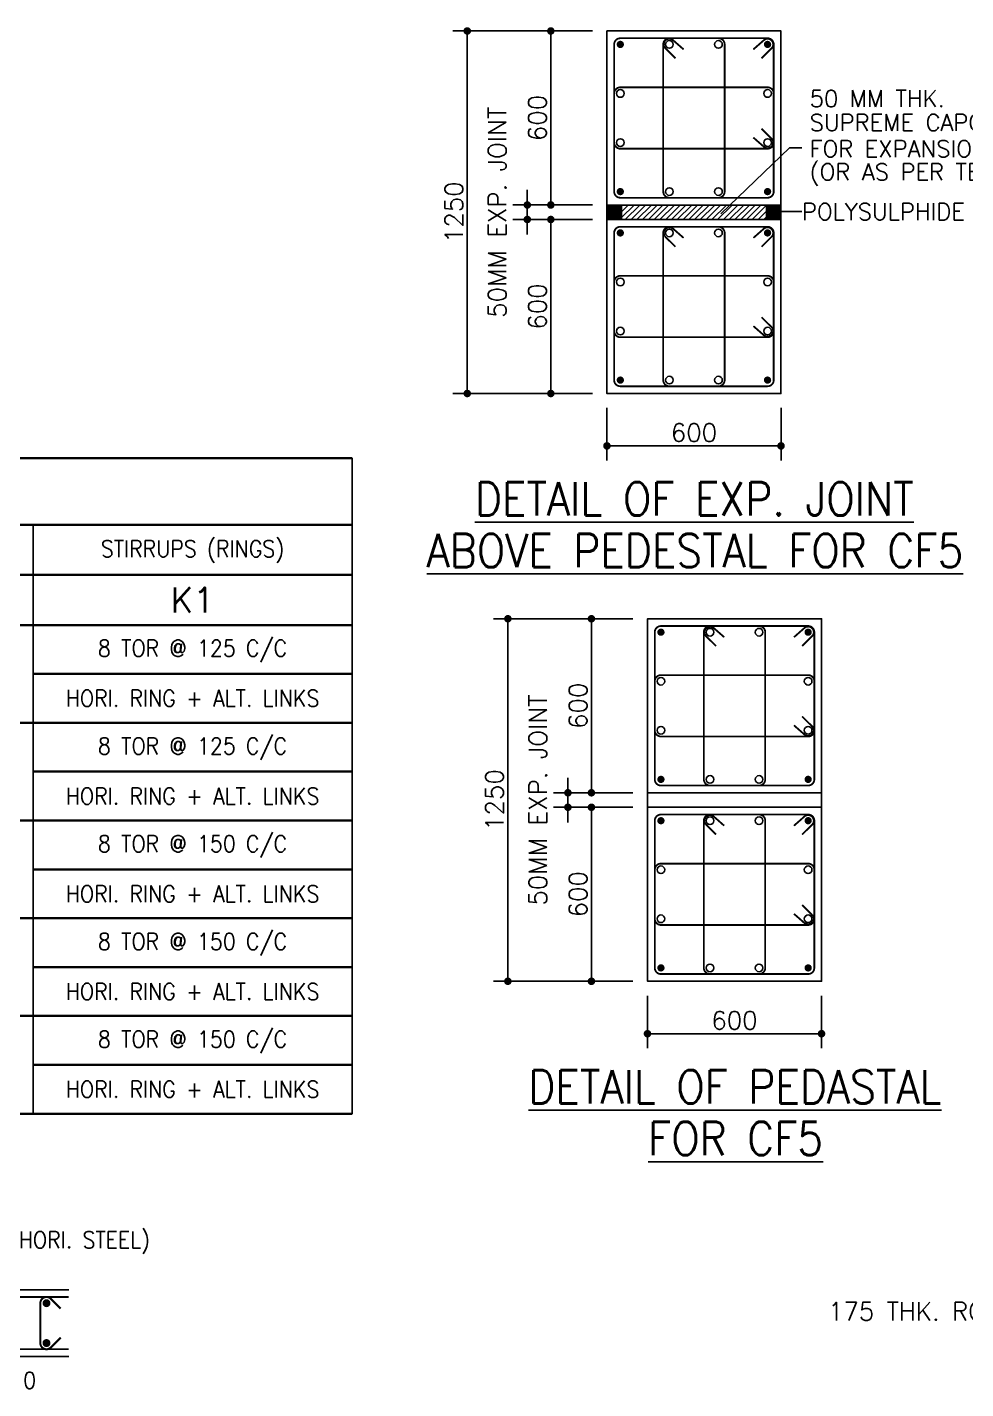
# Model space of a CAD drawing. Extents: x -200722 to 834823, y -494970 to 88783.
# Drawn here: x 269106 to 282046, y -166554 to -147775 of the extents above; entities that cross this region are included whole.
import ezdxf
from ezdxf.enums import TextEntityAlignment as Align

# ---------------------------------------------------------------- set-up
doc = ezdxf.new("R2010")
doc.units = 0
doc.header["$LTSCALE"] = 100
doc.header["$MEASUREMENT"] = 0
doc.header["$PDMODE"] = 34
doc.layers.get('0').update_dxf_attribs({"linetype": 'CONTINUOUS'})
doc.layers.get('DEFPOINTS').update_dxf_attribs({"linetype": 'CONTINUOUS'})
for name, color, linetype in [('BEAM', 4, 'CONTINUOUS'), ('COL', 150, 'CONTINUOUS'), ('column', 240, 'CONTINUOUS'), ('F_FTG1', 11, 'CONTINUOUS'), ('STEEL', 6, 'CONTINUOUS'), ('TEXT', 2, 'CONTINUOUS')]:
    doc.layers.add(name, color=color, linetype=linetype)
doc.styles.add('ROMANS', font='romans.shx')
doc.styles.get("Standard").update_dxf_attribs({"font": 'simplex.shx'})
doc.dimstyles.new('STANDARD$0', dxfattribs={"dimtxt": 2.5, "dimasz": 2.5, "dimexe": 2, "dimexo": 0.7, "dimgap": 0.9, "dimtad": 1, "dimdec": 0, "dimdsep": 46, "dimtxsty": 'ROMANS', "dimcen": 0.09, "dimclrd": 4, "dimclre": 4, "dimclrt": 3, "dimadec": 0, "dimazin": 0, "dimtfac": 1, "dimtdec": 0, "dimtmove": 0, "dimatfit": 3, "dimfxl": 1, "dimtolj": 1, "dimtzin": 0, "dimarcsym": 0})

# ---------------------------------------------------------------- blocks, each defined once
blk = doc.blocks.new('DOT')
at = {"color": 0, "linetype": 'ByBlock'}
blk.add_line((-0.5, 0), (-1, 0), dxfattribs=at)
at = {"color": 0, "linetype": 'ByBlock', "const_width": 0.5}
blk.add_lwpolyline([(-0.25, 0, 1), (0.25, 0, 1)], format="xyb", close=True, dxfattribs=at)
blk = doc.blocks.new('*D1314')
at = {"layer": 'BEAM', "color": 0, "lineweight": -2, "transparency": 16777216}
for p, q in [((277458, -158534), (276685, -158534)), ((276885, -160830), (276885, -158638)), ((277458, -160934), (276685, -160934))]:
    blk.add_line(p, q, dxfattribs=at)
at = {"layer": 'DEFPOINTS', "color": 0, "lineweight": -3, "transparency": 16777216}
for p in [(276885, -158534), (277658, -158534, 7447), (277658, -160934, 7447)]:
    blk.add_point(p, dxfattribs=at)
at = {"layer": 'BEAM', "color": 0, "lineweight": -2, "transparency": 16777216, "xscale": 104, "yscale": 104, "zscale": 104}
for p, rotation in [((276885, -158534), 90), ((276885, -160934), 270)]:
    blk.add_blockref('DOT', p, dxfattribs=dict(at, rotation=rotation))
at = {"layer": 'BEAM', "color": 0, "transparency": 16777216, "insert": (276701, -159734), "char_height": 248, "attachment_point": 5, "rotation": 90}
blk.add_mtext('\\A1;600', dxfattribs=at)
blk = doc.blocks.new('_DOT')
at = {"color": 0, "linetype": 'ByBlock'}
blk.add_line((-0.5, 0), (-1, 0), dxfattribs=at)
at = {"color": 0, "linetype": 'ByBlock', "const_width": 0.5}
blk.add_lwpolyline([(-0.25, 0, 1), (0.25, 0, 1)], format="xyb", close=True, dxfattribs=at)
blk = doc.blocks.new('*D1315')
at = {"layer": 'BEAM', "color": 0, "lineweight": -2, "transparency": 16777216}
for p, q in [((277458, -155934), (276685, -155934)), ((276885, -158230), (276885, -156038)), ((277458, -158334), (276685, -158334))]:
    blk.add_line(p, q, dxfattribs=at)
at = {"layer": 'DEFPOINTS', "color": 0, "lineweight": -3, "transparency": 16777216}
for p in [(276885, -155934), (277658, -155934, 7447), (277658, -158334, 7447)]:
    blk.add_point(p, dxfattribs=at)
at = {"layer": 'BEAM', "color": 0, "lineweight": -2, "transparency": 16777216, "xscale": 104, "yscale": 104, "zscale": 104}
for p, rotation in [((276885, -155934), 90), ((276885, -158334), 270)]:
    blk.add_blockref('DOT', p, dxfattribs=dict(at, rotation=rotation))
at = {"layer": 'BEAM', "color": 0, "transparency": 16777216, "insert": (276701, -157134), "char_height": 248, "attachment_point": 5, "rotation": 90}
blk.add_mtext('\\A1;600', dxfattribs=at)
blk = doc.blocks.new('*D1316')
at = {"layer": 'BEAM', "color": 0, "lineweight": -2, "transparency": 16777216}
for p, q in [((276561, -158230), (276561, -158126)), ((277458, -158334), (276361, -158334)), ((276561, -158534), (276561, -158334)), ((277458, -158534), (276361, -158534)), ((276561, -158638), (276561, -158742))]:
    blk.add_line(p, q, dxfattribs=at)
at = {"layer": 'DEFPOINTS', "color": 0, "lineweight": -3, "transparency": 16777216}
for p in [(276561, -158334), (277658, -158334, 7447), (277658, -158534, 7447)]:
    blk.add_point(p, dxfattribs=at)
at = {"layer": 'BEAM', "color": 0, "lineweight": -2, "transparency": 16777216, "xscale": 104, "yscale": 104, "zscale": 104}
for p, rotation in [((276561, -158334), 270), ((276561, -158534), 90)]:
    blk.add_blockref('DOT', p, dxfattribs=dict(at, rotation=rotation))
at = {"layer": 'BEAM', "color": 0, "transparency": 16777216, "insert": (276147, -158434), "char_height": 248, "attachment_point": 5, "rotation": 90}
blk.add_mtext('\\A1;50MM EXP. JOINT', dxfattribs=at)
blk = doc.blocks.new('*D1317')
at = {"layer": 'BEAM', "color": 0, "lineweight": -2, "transparency": 16777216}
for p, q in [((277658, -161134), (277658, -161857)), ((280058, -161134), (280058, -161857)), ((279954, -161657), (277762, -161657))]:
    blk.add_line(p, q, dxfattribs=at)
at = {"layer": 'DEFPOINTS', "color": 0, "lineweight": -3, "transparency": 16777216}
for p in [(277658, -160934, 7447), (280058, -160934, 7447), (277658, -161657)]:
    blk.add_point(p, dxfattribs=at)
at = {"layer": 'BEAM', "color": 0, "lineweight": -2, "transparency": 16777216, "xscale": 104, "yscale": 104, "zscale": 104, "rotation": 180}
blk.add_blockref('DOT', (277658, -161657), dxfattribs=at)
at = {"layer": 'BEAM', "color": 0, "lineweight": -2, "transparency": 16777216, "xscale": 104, "yscale": 104, "zscale": 104}
blk.add_blockref('DOT', (280058, -161657), dxfattribs=at)
at = {"layer": 'BEAM', "color": 0, "transparency": 16777216, "insert": (278858, -161473), "char_height": 248, "attachment_point": 5}
blk.add_mtext('\\A1;600', dxfattribs=at)
blk = doc.blocks.new('*D1318')
at = {"layer": 'BEAM', "color": 0, "lineweight": -2, "transparency": 16777216}
for p, q in [((277458, -155934), (275533, -155934)), ((275733, -160830), (275733, -156038)), ((277458, -160934), (275533, -160934))]:
    blk.add_line(p, q, dxfattribs=at)
at = {"layer": 'DEFPOINTS', "color": 0, "lineweight": -3, "transparency": 16777216}
for p in [(275733, -155934), (277658, -155934, 7447), (277658, -160934, 7447)]:
    blk.add_point(p, dxfattribs=at)
at = {"layer": 'BEAM', "color": 0, "lineweight": -2, "transparency": 16777216, "xscale": 104, "yscale": 104, "zscale": 104}
for p, rotation in [((275733, -155934), 90), ((275733, -160934), 270)]:
    blk.add_blockref('DOT', p, dxfattribs=dict(at, rotation=rotation))
at = {"layer": 'BEAM', "color": 0, "transparency": 16777216, "insert": (275549, -158434), "char_height": 248, "attachment_point": 5, "rotation": 90}
blk.add_mtext('\\A1;1250', dxfattribs=at)
blk = doc.blocks.new('*D1319')
at = {"layer": 'BEAM', "color": 0, "lineweight": -2, "transparency": 16777216}
for p, q in [((276899, -150427), (276125, -150427)), ((276325, -152723), (276325, -150531)), ((276899, -152827), (276125, -152827))]:
    blk.add_line(p, q, dxfattribs=at)
at = {"layer": 'DEFPOINTS', "color": 0, "lineweight": -3, "transparency": 16777216}
for p in [(276325, -150427), (277099, -150427, 7447), (277099, -152827, 7447)]:
    blk.add_point(p, dxfattribs=at)
at = {"layer": 'BEAM', "color": 0, "lineweight": -2, "transparency": 16777216, "xscale": 104, "yscale": 104, "zscale": 104}
for p, rotation in [((276325, -150427), 90), ((276325, -152827), 270)]:
    blk.add_blockref('DOT', p, dxfattribs=dict(at, rotation=rotation))
at = {"layer": 'BEAM', "color": 0, "transparency": 16777216, "insert": (276141, -151627), "char_height": 248, "attachment_point": 5, "rotation": 90}
blk.add_mtext('\\A1;600', dxfattribs=at)
blk = doc.blocks.new('*D1320')
at = {"layer": 'BEAM', "color": 0, "lineweight": -2, "transparency": 16777216}
for p, q in [((276899, -147827), (276125, -147827)), ((276325, -150123), (276325, -147931)), ((276899, -150227), (276125, -150227))]:
    blk.add_line(p, q, dxfattribs=at)
at = {"layer": 'DEFPOINTS', "color": 0, "lineweight": -3, "transparency": 16777216}
for p in [(276325, -147827), (277099, -147827, 7447), (277099, -150227, 7447)]:
    blk.add_point(p, dxfattribs=at)
at = {"layer": 'BEAM', "color": 0, "lineweight": -2, "transparency": 16777216, "xscale": 104, "yscale": 104, "zscale": 104}
for p, rotation in [((276325, -147827), 90), ((276325, -150227), 270)]:
    blk.add_blockref('DOT', p, dxfattribs=dict(at, rotation=rotation))
at = {"layer": 'BEAM', "color": 0, "transparency": 16777216, "insert": (276141, -149027), "char_height": 248, "attachment_point": 5, "rotation": 90}
blk.add_mtext('\\A1;600', dxfattribs=at)
blk = doc.blocks.new('*D1321')
at = {"layer": 'BEAM', "color": 0, "lineweight": -2, "transparency": 16777216}
for p, q in [((276001, -150123), (276001, -150019)), ((276899, -150227), (275801, -150227)), ((276001, -150427), (276001, -150227)), ((276899, -150427), (275801, -150427)), ((276001, -150531), (276001, -150635))]:
    blk.add_line(p, q, dxfattribs=at)
at = {"layer": 'DEFPOINTS', "color": 0, "lineweight": -3, "transparency": 16777216}
for p in [(276001, -150227), (277099, -150227, 7447), (277099, -150427, 7447)]:
    blk.add_point(p, dxfattribs=at)
at = {"layer": 'BEAM', "color": 0, "lineweight": -2, "transparency": 16777216, "xscale": 104, "yscale": 104, "zscale": 104}
for p, rotation in [((276001, -150227), 270), ((276001, -150427), 90)]:
    blk.add_blockref('DOT', p, dxfattribs=dict(at, rotation=rotation))
at = {"layer": 'BEAM', "color": 0, "transparency": 16777216, "insert": (275587, -150327), "char_height": 248, "attachment_point": 5, "rotation": 90}
blk.add_mtext('\\A1;50MM EXP. JOINT', dxfattribs=at)
blk = doc.blocks.new('*D1322')
at = {"layer": 'BEAM', "color": 0, "lineweight": -2, "transparency": 16777216}
for p, q in [((277099, -153027), (277099, -153750)), ((279499, -153027), (279499, -153750)), ((279395, -153550), (277203, -153550))]:
    blk.add_line(p, q, dxfattribs=at)
at = {"layer": 'DEFPOINTS', "color": 0, "lineweight": -3, "transparency": 16777216}
for p in [(277099, -152827, 7447), (279499, -152827, 7447), (277099, -153550)]:
    blk.add_point(p, dxfattribs=at)
at = {"layer": 'BEAM', "color": 0, "lineweight": -2, "transparency": 16777216, "xscale": 104, "yscale": 104, "zscale": 104, "rotation": 180}
blk.add_blockref('DOT', (277099, -153550), dxfattribs=at)
at = {"layer": 'BEAM', "color": 0, "lineweight": -2, "transparency": 16777216, "xscale": 104, "yscale": 104, "zscale": 104}
blk.add_blockref('DOT', (279499, -153550), dxfattribs=at)
at = {"layer": 'BEAM', "color": 0, "transparency": 16777216, "insert": (278299, -153366), "char_height": 248, "attachment_point": 5}
blk.add_mtext('\\A1;600', dxfattribs=at)
blk = doc.blocks.new('*D1323')
at = {"layer": 'BEAM', "color": 0, "lineweight": -2, "transparency": 16777216}
for p, q in [((276899, -147827), (274973, -147827)), ((275173, -152723), (275173, -147931)), ((276899, -152827), (274973, -152827))]:
    blk.add_line(p, q, dxfattribs=at)
at = {"layer": 'DEFPOINTS', "color": 0, "lineweight": -3, "transparency": 16777216}
for p in [(275173, -147827), (277099, -147827, 7447), (277099, -152827, 7447)]:
    blk.add_point(p, dxfattribs=at)
at = {"layer": 'BEAM', "color": 0, "lineweight": -2, "transparency": 16777216, "xscale": 104, "yscale": 104, "zscale": 104}
for p, rotation in [((275173, -147827), 90), ((275173, -152827), 270)]:
    blk.add_blockref('DOT', p, dxfattribs=dict(at, rotation=rotation))
at = {"layer": 'BEAM', "color": 0, "transparency": 16777216, "insert": (274989, -150327), "char_height": 248, "attachment_point": 5, "rotation": 90}
blk.add_mtext('\\A1;1250', dxfattribs=at)

msp = doc.modelspace()

# ---------------------------------------------------------------- hatches: boundary and pattern name
at = {"ltscale": 0.4, "true_color": 0x000000}
for points in [[(277098.5, -150427.3), (277298.5, -150427.3), (277298.5, -150227.3), (277098.5, -150227.3)], [(279298.5, -150427.3), (279498.5, -150427.3), (279498.5, -150227.3), (279298.5, -150227.3)]]:
    msp.add_hatch(color=18, dxfattribs=at).paths.add_polyline_path(points)
at = {"ltscale": 0.4}
h = msp.add_hatch(dxfattribs=at)
h.set_pattern_fill('ANSI31', color=8, scale=450, style=0)
h.set_pattern_definition([(45, (-106854.657, 64294.046), (-39.7747564, 39.7747564), [])])
h.paths.add_polyline_path([(279298.5, -150427.3), (279298.5, -150227.3), (277298.5, -150227.3), (277298.5, -150427.3)])

# ---------------------------------------------------------------- linework, layer by layer
at = {"color": 18, "lineweight": 35, "true_color": 0x000000}
for p, q in [((254676.9, -153720.2), (273585.6, -153720.2)), ((254676.9, -154640.2), (273585.6, -154640.2)), ((259313.1, -155330.2), (273585.6, -155330.2)), ((254676.9, -156020.2), (273585.6, -156020.2)), ((254676.9, -157368.4), (273585.6, -157368.4)), ((254676.9, -158716.5), (273585.6, -158716.5)), ((254676.9, -160064.6), (273585.6, -160064.6)), ((254676.9, -161412.8), (273585.6, -161412.8)), ((254676.9, -162760.9), (273585.6, -162760.9))]:
    msp.add_line(p, q, dxfattribs=at)
at = {"color": 18, "true_color": 0x000000}
for p, q in [((273585.6, -153720.2), (273585.6, -162760.9)), ((269185.6, -154640.2), (269185.6, -162760.9))]:
    msp.add_line(p, q, dxfattribs=at)
at = {"color": 8, "lineweight": 35}
for p, q in [((269185.6, -156694.3), (273585.6, -156694.3)), ((269185.6, -158042.4), (273585.6, -158042.4)), ((269185.6, -159390.6), (273585.6, -159390.6)), ((269185.6, -160738.7), (273585.6, -160738.7)), ((269185.6, -162086.8), (273585.6, -162086.8))]:
    msp.add_line(p, q, dxfattribs=at)
at = {"layer": 'COL', "color": 18, "ltscale": 500, "true_color": 0x000000}
for p, q in [((277098.5, -150227.3), (277098.5, -150427.3)), ((277298.5, -150227.3), (277298.5, -150427.3)), ((279298.5, -150227.3), (279298.5, -150427.3)), ((279498.5, -150227.3), (279498.5, -150427.3))]:
    msp.add_line(p, q, dxfattribs=at)
for points in [[(277098.5, -147827.3), (279498.5, -147827.3), (279498.5, -150227.3), (277098.5, -150227.3), (277098.5, -147827.3)], [(277098.5, -150427.3), (279498.5, -150427.3), (279498.5, -152827.3), (277098.5, -152827.3), (277098.5, -150427.3)]]:
    msp.add_lwpolyline(points, dxfattribs=at)
at = {"layer": 'COL', "color": 8, "ltscale": 500}
for points in [[(277658.4, -155934.3), (280058.4, -155934.3), (280058.4, -158334.3), (277658.4, -158334.3), (277658.4, -155934.3)], [(277658.4, -158534.3), (280058.4, -158534.3), (280058.4, -160934.3), (277658.4, -160934.3), (277658.4, -158534.3)]]:
    msp.add_lwpolyline(points, dxfattribs=at)
at = {"layer": 'column', "color": 4, "linetype": 'Continuous'}
msp.add_lwpolyline([(269678.9, -166108.9), (268077.9, -166108.9), (268077.9, -165188.9), (269678.9, -165188.9)], dxfattribs=at)
at = {"layer": 'F_FTG1', "color": 18, "ltscale": 0.4, "true_color": 0x000000}
msp.add_lwpolyline([(280058.4, -155934.3), (277658.4, -155934.3), (277658.4, -160934.3), (280058.4, -160934.3)], close=True, dxfattribs=at)
at = {"layer": 'STEEL', "color": 8, "const_width": 25}
for points in [[(279313.5, -147927.3), (277283.5, -147927.3, 0.4142136), (277198.5, -148012.3), (277198.5, -150042.3, 0.4142136), (277283.5, -150127.3), (279313.5, -150127.3, 0.4142136), (279398.5, -150042.3), (279398.5, -148012.3, 0.4142136)], [(278636.8, -147927.3), (277960.2, -147927.3, 0.4142136), (277875.2, -148012.3), (277875.2, -150042.3, 0.4142136), (277960.2, -150127.3), (278636.8, -150127.3, 0.4142136), (278721.8, -150042.3), (278721.8, -148012.3, 0.4142136)], [(279313.5, -148604), (277283.5, -148604, 0.4142136), (277198.5, -148689), (277198.5, -149365.7, 0.4142136), (277283.5, -149450.7), (279313.5, -149450.7, 0.4142136), (279398.5, -149365.7), (279398.5, -148689, 0.4142136)], [(279313.5, -150527.3), (277283.5, -150527.3, 0.4142136), (277198.5, -150612.3), (277198.5, -152642.3, 0.4142136), (277283.5, -152727.3), (279313.5, -152727.3, 0.4142136), (279398.5, -152642.3), (279398.5, -150612.3, 0.4142136)], [(278636.8, -150527.3), (277960.2, -150527.3, 0.4142136), (277875.2, -150612.3), (277875.2, -152642.3, 0.4142136), (277960.2, -152727.3), (278636.8, -152727.3, 0.4142136), (278721.8, -152642.3), (278721.8, -150612.3, 0.4142136)], [(279313.5, -151204), (277283.5, -151204, 0.4142136), (277198.5, -151289), (277198.5, -151965.7, 0.4142136), (277283.5, -152050.7), (279313.5, -152050.7, 0.4142136), (279398.5, -151965.7), (279398.5, -151289, 0.4142136)], [(279873.4, -156034.3), (277843.4, -156034.3, 0.4142136), (277758.4, -156119.3), (277758.4, -158149.3, 0.4142136), (277843.4, -158234.3), (279873.4, -158234.3, 0.4142136), (279958.4, -158149.3), (279958.4, -156119.3, 0.4142136)], [(279196.7, -156034.3), (278520, -156034.3, 0.4142136), (278435, -156119.3), (278435, -158149.3, 0.4142136), (278520, -158234.3), (279196.7, -158234.3, 0.4142136), (279281.7, -158149.3), (279281.7, -156119.3, 0.4142136)], [(279873.4, -156710.9), (277843.4, -156710.9, 0.4142136), (277758.4, -156795.9), (277758.4, -157472.6, 0.4142136), (277843.4, -157557.6), (279873.4, -157557.6, 0.4142136), (279958.4, -157472.6), (279958.4, -156795.9, 0.4142136)], [(279873.4, -158634.3), (277843.4, -158634.3, 0.4142136), (277758.4, -158719.3), (277758.4, -160749.3, 0.4142136), (277843.4, -160834.3), (279873.4, -160834.3, 0.4142136), (279958.4, -160749.3), (279958.4, -158719.3, 0.4142136)], [(279196.7, -158634.3), (278520, -158634.3, 0.4142136), (278435, -158719.3), (278435, -160749.3, 0.4142136), (278520, -160834.3), (279196.7, -160834.3, 0.4142136), (279281.7, -160749.3), (279281.7, -158719.3, 0.4142136)], [(279873.4, -159310.9), (277843.4, -159310.9, 0.4142136), (277758.4, -159395.9), (277758.4, -160072.6, 0.4142136), (277843.4, -160157.6), (279873.4, -160157.6, 0.4142136), (279958.4, -160072.6), (279958.4, -159395.9, 0.4142136)]]:
    msp.add_lwpolyline(points, format="xyb", close=True, dxfattribs=at)
at = {"layer": 'STEEL', "color": 8, "ltscale": 0.4, "const_width": 50}
for points in [[(277258.5, -148012.3, 1), (277308.5, -148012.3, 1)], [(279288.5, -148012.3, 1), (279338.5, -148012.3, 1)], [(277258.5, -150042.3, 1), (277308.5, -150042.3, 1)], [(279288.5, -150042.3, 1), (279338.5, -150042.3, 1)], [(277258.5, -150612.3, 1), (277308.5, -150612.3, 1)], [(279288.5, -150612.3, 1), (279338.5, -150612.3, 1)], [(277258.5, -152642.3, 1), (277308.5, -152642.3, 1)], [(279288.5, -152642.3, 1), (279338.5, -152642.3, 1)], [(277818.4, -156119.3, 1), (277868.4, -156119.3, 1)], [(279848.4, -156119.3, 1), (279898.4, -156119.3, 1)], [(277818.4, -158149.3, 1), (277868.4, -158149.3, 1)], [(279848.4, -158149.3, 1), (279898.4, -158149.3, 1)], [(277818.4, -158719.3, 1), (277868.4, -158719.3, 1)], [(279848.4, -158719.3, 1), (279898.4, -158719.3, 1)], [(277818.4, -160749.3, 1), (277868.4, -160749.3, 1)], [(279848.4, -160749.3, 1), (279898.4, -160749.3, 1)]]:
    msp.add_lwpolyline(points, format="xyb", close=True, dxfattribs=at)
at = {"layer": 'STEEL', "color": 8, "const_width": 25}
for points in [[(278043.4, -148203.2), (277901.3, -148062.5, -0.9275277), (278010.9, -147953.9), (278155.9, -148081.2)], [(279230.3, -148203.2), (279372.4, -148062.5, 0.9275277), (279262.8, -147953.9), (279117.8, -148081.2)], [(279230.3, -149174.8), (279372.4, -149315.5, -0.9275277), (279262.8, -149424.1), (279117.8, -149296.7)], [(278043.4, -150803.2), (277901.3, -150662.5, -0.9275277), (278010.9, -150553.9), (278155.9, -150681.2)], [(279230.3, -150803.2), (279372.4, -150662.5, 0.9275277), (279262.8, -150553.9), (279117.8, -150681.2)], [(279230.3, -151774.8), (279372.4, -151915.5, -0.9275277), (279262.8, -152024.1), (279117.8, -151896.8)], [(278603.2, -156310.1), (278461.1, -156169.5, -0.9275277), (278570.7, -156060.8), (278715.7, -156188.2)], [(279790.2, -156310.1), (279932.2, -156169.5, 0.9275277), (279822.6, -156060.8), (279677.6, -156188.2)], [(279790.2, -157281.7), (279932.2, -157422.4, -0.9275277), (279822.6, -157531), (279677.6, -157403.7)], [(278603.2, -158910.2), (278461.1, -158769.5, -0.9275277), (278570.7, -158660.8), (278715.7, -158788.2)], [(279790.2, -158910.2), (279932.2, -158769.5, 0.9275277), (279822.6, -158660.8), (279677.6, -158788.2)], [(279790.2, -159881.7), (279932.2, -160022.4, -0.9275277), (279822.6, -160131.1), (279677.6, -160003.7)], [(269678.9, -166008.9), (268262.9, -166008.9, -0.4142136), (268177.9, -165923.9), (268177.9, -165373.9, -0.4142136), (268262.9, -165288.9), (269678.9, -165288.9)]]:
    msp.add_lwpolyline(points, format="xyb", dxfattribs=at)
at = {"layer": 'STEEL', "color": 8}
msp.add_lwpolyline([(269566.6, -165849, 28, 28, 0), (269431.6, -165984, 28, 28, -0.6681786), (269286.5, -165923.9, 28, 28, 0), (269286.5, -165373.9, 28, 28, -0.6681786), (269431.6, -165313.8, 28, 28, 0), (269566.6, -165448.9, 0, 0, 0)], format="xyseb", dxfattribs=at)
at = {"layer": 'STEEL', "color": 8, "linetype": 'Continuous', "const_width": 55}
for points in [[(269344, -165373.9, 1), (269399, -165373.9, 1)], [(269344, -165923.9, -1), (269399, -165923.9, -1)]]:
    msp.add_lwpolyline(points, format="xyb", close=True, dxfattribs=at)
at = {"layer": 'STEEL', "color": 8, "ltscale": 0.4}
for centre in [(277960.2, -148012.3), (278636.8, -148012.3), (277283.5, -148689), (279313.5, -148689), (277283.5, -149365.7), (279313.5, -149365.7), (277960.2, -150042.3), (278636.8, -150042.3), (277960.2, -150612.3), (278636.8, -150612.3), (277283.5, -151289), (279313.5, -151289), (277283.5, -151965.7), (279313.5, -151965.7), (277960.2, -152642.3), (278636.8, -152642.3), (278520, -156119.3), (279196.7, -156119.3), (277843.4, -156795.9), (279873.4, -156795.9), (277843.4, -157472.6), (279873.4, -157472.6), (278520, -158149.3), (279196.7, -158149.3), (278520, -158719.3), (279196.7, -158719.3), (277843.4, -159395.9), (279873.4, -159395.9), (277843.4, -160072.6), (279873.4, -160072.6), (278520, -160749.3), (279196.7, -160749.3)]:
    msp.add_circle(centre, 52.9, dxfattribs=at)
at = {"layer": 'TEXT', "color": 18, "true_color": 0x000000}
for p, q in [((278669.4, -150350.1, -7446.6), (279616, -149436.9, -7446.6)), ((279616, -149436.9, -7446.6), (279786.6, -149436.9, -7446.6)), ((279418.4, -150319.1, -7446.6), (279788.4, -150319.1, -7446.6))]:
    msp.add_line(p, q, dxfattribs=at)

# ---------------------------------------------------------------- texts
at = {"layer": 'TEXT', "color": 18, "true_color": 0x000000, "style": 'ROMANS'}
for s, p in [('50 MM THK.', (279894.8, -148874.7, -7446.6)), ('SUPREME CAPCELL BOARD ', (279894.8, -149205, -7446.6)), ('FOR EXPANSION JOINT', (279894.8, -149566.7, -7446.6)), ('(OR AS PER TENDER)', (279894.8, -149885.8, -7446.6))]:
    msp.add_text(s, height=230, dxfattribs=at).set_placement(p)
msp.add_text('POLYSULPHIDE SEALANT', height=230, dxfattribs=at).set_placement((279788.4, -150319.1, -7446.6), align=Align.MIDDLE_LEFT)
at = {"layer": 'TEXT', "color": 18, "true_color": 0x000000, "style": 'ROMANS', "width": 0.9}
for s, p in [('%%UDETAIL OF EXP. JOINT', (278304.3, -154281.6, -7446.6)), ('%%UABOVE PEDESTAL FOR CF5', (278312.8, -154994.1, -7446.6)), ('%%UDETAIL OF PEDASTAL', (278864.2, -162388.6, -7446.6)), ('%%UFOR CF5', (278872.7, -163101, -7446.6))]:
    msp.add_text(s, height=460, dxfattribs=at).set_placement(p, align=Align.MIDDLE)
at = {"layer": 'TEXT', "color": 18, "true_color": 0x000000, "width": 0.9}
for s, p in [('STIRRUPS (RINGS)', (271385.6, -154985.2)), ('8 TOR @ 125 C/C', (271385.6, -156357.3)), ('HORI. RING + ALT. LINKS', (271385.6, -157031.3)), ('8 TOR @ 125 C/C', (271385.6, -157705.4)), ('HORI. RING + ALT. LINKS', (271385.6, -158379.5)), ('8 TOR @ 150 C/C', (271385.6, -159053.5)), ('HORI. RING + ALT. LINKS', (271385.6, -159727.6)), ('8 TOR @ 150 C/C', (271385.6, -160401.7)), ('HORI. RING + ALT. LINKS', (271385.6, -161075.7)), ('8 TOR @ 150 C/C', (271385.6, -161749.8)), ('HORI. RING + ALT. LINKS', (271385.6, -162423.9))]:
    msp.add_text(s, height=230, dxfattribs=at).set_placement(p, align=Align.MIDDLE)
at = {"layer": 'TEXT', "color": 18, "true_color": 0x000000}
msp.add_text('K1', height=345, dxfattribs=at).set_placement((271385.6, -155675.2), align=Align.MIDDLE)
for s, height, width, p in [('2 SETS + 6 LINKS (HORI. STEEL)', 230, 0.9, (266124.7, -164500.1)), ('175 THK. RCC WALL', 250, 0.99, (280148.9, -165486.9, -0.1)), ('C10', 230, 0.9, (268686.2, -166439.2))]:
    msp.add_text(s, height=height, dxfattribs=dict(at, width=width)).set_placement(p, align=Align.MIDDLE_LEFT)

# ---------------------------------------------------------------- dimensions: what is measured, and where the dimension line sits
at = {"layer": 'BEAM', "color": 18, "true_color": 0x000000}
for base, p1, p2, picture, middle in [((275172.8, -147827.3, -7446.6), (277098.5, -152827.3), (277098.5, -147827.3), '*D1323', (274988.8, -150327.3, -7446.6)), ((276325.3, -147827.3, -7446.6), (277098.5, -150227.3), (277098.5, -147827.3), '*D1320', (276141.3, -149027.3, -7446.6)), ((276325.3, -150427.3, -7446.6), (277098.5, -152827.3), (277098.5, -150427.3), '*D1319', (276141.3, -151627.3, -7446.6)), ((275732.6, -155934.3, -7446.6), (277658.4, -160934.3), (277658.4, -155934.3), '*D1318', (275548.6, -158434.3, -7446.6)), ((276885.2, -155934.3, -7446.6), (277658.4, -158334.3), (277658.4, -155934.3), '*D1315', (276701.2, -157134.3, -7446.6)), ((276885.2, -158534.3, -7446.6), (277658.4, -160934.3), (277658.4, -158534.3), '*D1314', (276701.2, -159734.3, -7446.6))]:
    dim = msp.add_linear_dim(base=base, p1=p1, p2=p2, angle=90, dimstyle='STANDARD$0', override={"dimscale": 8, "dimtxt": 31, "dimasz": 13, "dimexe": 25, "dimexo": 25, "dimgap": 7.5, "dimlfac": 0.25, "dimzin": 3, "dimtxsty": 'Standard', "dimblk": 'DOT', "dimcen": 3, "dimdle": 4, "dimclrd": 0, "dimclre": 0, "dimclrt": 0, "dimtmove": 2, "dimldrblk": 'DOT', "dimtzin": 3}, dxfattribs=at)
    dim.commit()
    dim.dimension.update_dxf_attribs({"geometry": picture, "text_midpoint": middle})
for base, p1, p2, picture, middle in [((276001.2, -150227.3, -7446.6), (277098.5, -150427.3), (277098.5, -150227.3), '*D1321', (275587.2, -150327.3, -7446.6)), ((276561, -158334.3, -7446.6), (277658.4, -158534.3), (277658.4, -158334.3), '*D1316', (276147, -158434.3, -7446.6))]:
    dim = msp.add_linear_dim(base=base, p1=p1, p2=p2, angle=90, text='<>MM EXP. JOINT', dimstyle='STANDARD$0', override={"dimscale": 8, "dimtxt": 31, "dimasz": 13, "dimexe": 25, "dimexo": 25, "dimgap": 7.5, "dimlfac": 0.25, "dimzin": 3, "dimtxsty": 'Standard', "dimblk": 'DOT', "dimcen": 3, "dimdle": 4, "dimclrd": 0, "dimclre": 0, "dimclrt": 0, "dimtmove": 2, "dimldrblk": 'DOT', "dimtzin": 3}, dxfattribs=at)
    dim.commit()
    dim.dimension.update_dxf_attribs({"geometry": picture, "text_midpoint": middle})
for base, p1, p2, picture, middle in [((277098.5, -153549.7, -7446.6), (279498.5, -152827.3), (277098.5, -152827.3), '*D1322', (278298.5, -153365.7, -7446.6)), ((277658.4, -161656.6, -7446.6), (280058.4, -160934.3), (277658.4, -160934.3), '*D1317', (278858.4, -161472.6, -7446.6))]:
    dim = msp.add_linear_dim(base=base, p1=p1, p2=p2, dimstyle='STANDARD$0', override={"dimscale": 8, "dimtxt": 31, "dimasz": 13, "dimexe": 25, "dimexo": 25, "dimgap": 7.5, "dimlfac": 0.25, "dimzin": 3, "dimtxsty": 'Standard', "dimblk": 'DOT', "dimcen": 3, "dimdle": 4, "dimclrd": 0, "dimclre": 0, "dimclrt": 0, "dimtmove": 2, "dimldrblk": 'DOT', "dimtzin": 3}, dxfattribs=at)
    dim.commit()
    dim.dimension.update_dxf_attribs({"geometry": picture, "text_midpoint": middle})

doc.saveas('drawing.dxf')
